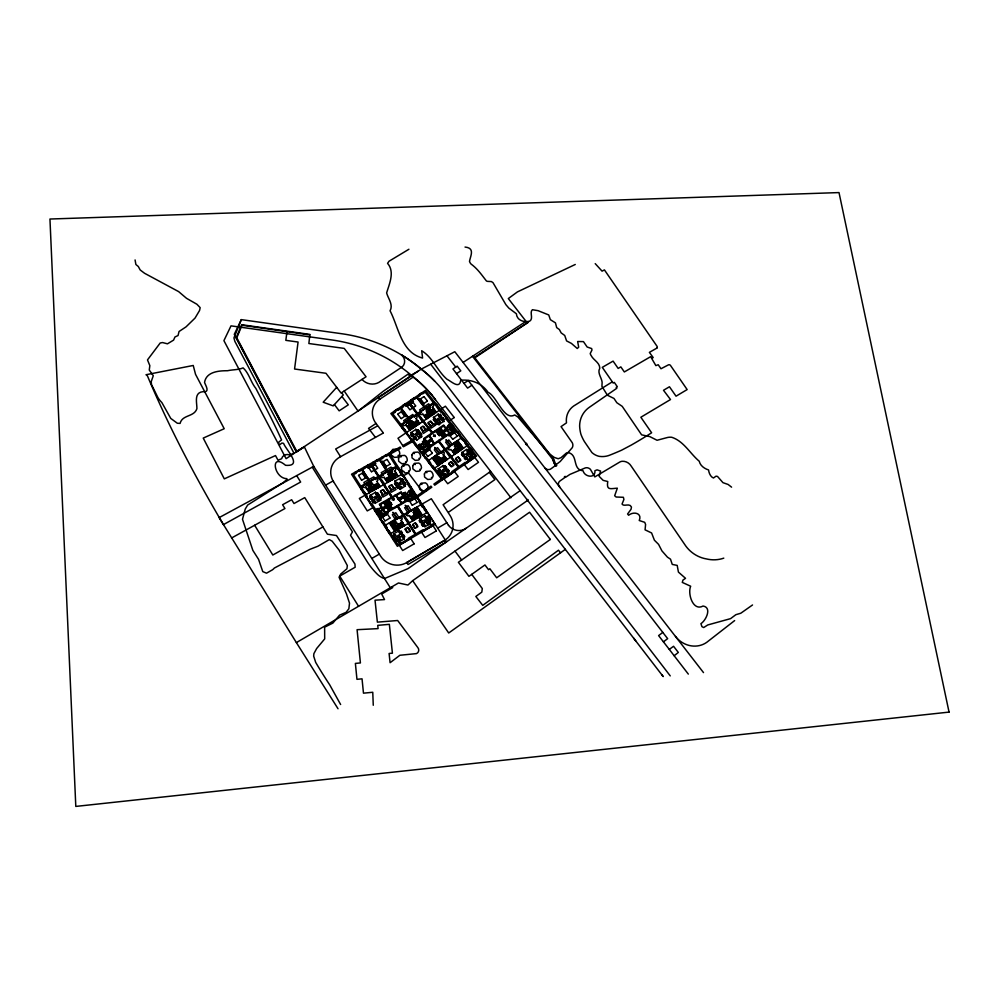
<?xml version="1.0" encoding="UTF-8"?>
<svg xmlns="http://www.w3.org/2000/svg" width="999" height="999" viewBox="0 0 999 999"><rect width="100%" height="100%" fill="white"/><g stroke="black" fill="none" stroke-linecap="round" stroke-linejoin="round"><path stroke-width="1.5" d="M411.388 493.593L411.426 492.519M411.8 493.681L411.838 492.482M412.05 493.693L412.088 492.507L411.064 492.432L411.014 493.631L412.112 493.693L412.15 492.507M429.32 407.068L430.394 408.029L429.495 406.918M413.111 516.67L411.988 517.32M367.732 485.452L366.983 484.328M454.632 450.237L453.596 450.949M401.498 523.414L400.399 524.038M395.791 526.161L396.103 522.639M371.553 487.075L371.878 483.603M309.827 334.902L241.983 325.249L236.788 337.799L296.703 451.211L304.358 446.89L296.503 451.96L236.214 337.812L241.633 324.712L309.877 334.415L308.866 343.519L344.23 348.401L366.059 376.773L341.071 393.032L325.961 373.276L294.568 369.018L298.077 342.033L285.826 340.347L286.988 331.643M433.816 410.864L432.355 409.827L433.141 411.326M391.521 470.479L392.27 471.653M430.969 412.162L428.683 413.673M413.748 423.776L411.476 425.299M432.28 409.94L432.642 410.764M407.629 423.301L406.843 422.24M392.694 475.811L390.247 477.197M373.926 486.426L371.428 487.824M421.216 447.852L420.267 447.177M426.461 415.097L425.549 415.659M434.727 381.156L434.041 380.457A129.708 122.178 12.4 0 0 428.171 374.862A129.833 122.303 12.4 0 0 421.266 369.106A150.824 142.382 10.2 0 0 383.903 345.766A150.599 142.183 10.2 0 0 341.708 333.728L241.308 319.63L233.941 337.887L234.84 341.321L293.931 453.121L289.673 455.057A5.694 5.345 6.6 0 0 281.656 458.716L278.034 460.239L275.499 455.569L224.3 478.871L203.234 438.086L224.213 428.721L195.542 374.338L193.232 365.472L146.041 374.725L147.44 375.899C169.006 427.285 195.13 476.66 223.426 524.625L300.649 482.03L296.678 475.624M416.758 421.603L415.884 422.227M443.868 476.211L444.93 473.801M439.048 424.625L440.097 422.265M425.212 415.097L426.061 414.535M415.472 421.678L416.745 421.366M378.034 512.025L378.484 511.076L379.632 511.588L379.183 512.549L378.034 512.025L379.208 512.487M241.308 319.63L234.278 334.353L296.503 451.96M403.034 496.803L403.284 497.539L400.025 499.4L399.725 498.638M387.849 478.434L386.85 478.996M453.309 450.399L454.158 449.812M442.682 457.717L443.956 457.405M448.801 463.861L449.637 464.935M423.838 448.626L423.676 447.602M377.222 484.44L376.261 485.002M433.116 423.963L432.255 422.939M421.753 446.428L420.891 445.392M424.388 427.41L423.526 426.386M398.813 541.733L400.149 539.348M407.929 498.676L409.24 496.328M399.962 489.06L401.273 486.725M375.899 484.403L377.222 484.19M460.676 459.79L459.827 458.766M456.918 460.764L457.754 461.85M448.676 426.898L449.513 427.972M421.903 429.97L422.739 431.031M400.124 523.439L401.461 523.214M381.893 513.186L381.818 512.125M452.547 462.912L451.773 461.838M453.821 464.56L453.047 463.486M450.074 465.509L450.911 466.583M420.641 428.334L421.478 429.408M428.121 423.251L428.958 424.325M425.649 429.046L424.787 428.009M429.383 424.875L430.219 425.949M412.724 525.037L413.474 526.211M410.227 530.506L409.453 529.395M416.67 524.325L415.909 523.214M405.119 529.445L405.869 530.606M394.006 487.899L393.244 486.8M380.007 510.739L379.195 509.64M385.564 492.707L384.752 491.62M555.519 465.459L556.755 465.596A17.295 15.972 33.6 0 1 556.081 464.622A14.81 13.699 33.6 0 1 554.033 459.552L474.812 357.804L528.434 322.128L474.45 357.342L473.314 355.856L472.539 356.368L553.134 459.902A15.684 14.498 33.6 0 0 555.519 465.459L551.136 468.706A4.545 4.221 32.6 0 1 545.129 468.281M421.029 428.159L421.778 429.108M429.77 424.7L430.519 425.661M459.34 458.216L458.504 457.142M455.644 459.128L456.481 460.202M431.83 422.377L431.044 421.291M417.782 526.136L416.995 525.012M413.861 526.823L414.61 527.996M409.415 492.357L410.152 493.518M336.7 387.325L323.177 402.21L333.191 405.881L343.294 394.955L341.571 392.707M390.06 488.598L390.796 489.747M381.606 493.406L382.355 494.567M448.738 472.827L443.256 476.298L444.018 476.785L444.667 476.024M432.367 409.877L433.341 410.177L432.917 410.926M431.506 422.502L430.731 421.578M432.767 424.125L431.955 423.226M389.348 486.675L390.01 487.712M406.256 531.231L407.005 532.405M409.016 528.796L408.316 527.609M384.365 491.021L383.728 489.835M388.936 486.838L389.672 487.987M392.807 486.213L392.157 485.027M380.482 491.645L381.218 492.794M424.825 526.635L430.444 524.075L430.444 523.076L429.57 523.214L429.732 524.138M408.916 249.25L388.998 261.251L387.575 263.361C394.967 271.865 389.348 283.791 386.625 292.919C388.099 298.514 393.481 304.595 390.072 310.801C398.663 327.285 401.211 352.51 422.577 358.067L421.703 350.736C432.979 357.679 437.262 370.904 447.015 379.258C451.273 381.268 459.478 389.573 460.701 380.419L461.426 380.219C471.765 379.333 482.042 383.454 488.086 392.357C496.553 395.691 503.946 421.241 514.697 414.96L517.981 417.095L549.288 453.833L554.333 457.455L558.216 458.741L561.038 457.679L566.346 453.071A6.481 5.982 33.7 0 1 568.518 452.672C578.483 455.169 571.977 469.58 583.104 470.791C584.415 477.047 595.804 478.858 594.917 470.729L597.102 469.855L600.611 471.053L599.088 476.286L603.146 480.357L607.754 481.518C606.293 490.646 610.439 488.611 617.345 488.174L614.672 495.729L616.108 497.015L623.376 497.29L623.9 499.463L622.052 504.033C623.688 507.155 629.532 502.622 631.455 507.03L631.043 509.278L627.584 513.986L628.621 515.234C633.578 511.163 642.457 513.036 639.235 520.516L644.717 522.327L645.591 524.487L645.067 529.832L651.598 532.966L654.407 540.209L658.566 544.368L661.912 550.861L667.457 557.167L670.504 559.178L672.252 564.41L677.197 565.409L678.433 572.102L685.526 578.321L682.966 580.057L682.292 582.405L690.671 586.238C687.424 593.656 692.956 611.575 703.046 606.031C712.25 607.392 705.968 620.541 700.923 623.651L701.935 626.648L703.671 627.559L707.729 624.962L730.569 618.643L735.838 614.697L740.783 613.236L752.534 604.969M399.575 488.586L400.387 489.51L399.138 487.762M527.697 500.349L412.662 580.669L407.954 585.027L398.476 582.979L296.378 642.594L219.156 517.607L313.748 466.371L390.272 587.712M421.079 436.113C421.266 438.299 423.039 435.639 420.579 435.352M443.881 421.328L438.436 424.612L439.647 424.538M456.031 458.953L456.768 459.915M458.991 458.379L458.204 457.442M450.462 465.322L451.211 466.296M421.366 446.615L420.579 445.679M449.063 426.723L449.8 427.684M414.273 526.673L414.947 527.709M409.815 530.681L409.115 529.67M417.407 526.286L416.658 525.287M405.532 529.283L406.206 530.332M425.262 429.233L424.488 428.296M380.894 491.483L381.556 492.532M382.03 493.256L382.692 494.293M392.47 486.313L391.77 485.302M385.152 492.882L384.503 491.858M688.323 674.1L674.175 655.756L678.321 652.447L673.551 646.278L669.293 649.4L658.603 635.589L662.812 632.429L667.657 638.661L663.411 641.833M734.652 620.579L706.755 642.32A23.764 21.916 50.9 0 1 675.486 636.463L454.807 351.723L421.266 369.106L286.114 458.666L223.913 340.647L231.006 325.861L331.743 339.935A150.924 142.645 8.9 0 1 374.076 351.985A151.324 143.032 8.9 0 1 411.538 375.387A131.93 124.475 11 0 1 424.325 386.775A132.542 125.075 10.9 0 1 435.477 399.612M556.081 464.622L560.189 461.513L572.252 447.689A5.882 5.42 32.8 0 0 572.277 442.744L561.038 426.61L566.495 422.852A20.455 18.731 32.9 0 1 575.511 404.87L612.312 381.818L613.186 383.079L614.323 382.405L617.32 386.738L616.183 387.4L616.783 388.286L589.81 406.98A26.761 24.451 34.3 0 0 579.632 425.911A39.198 35.752 34.9 0 0 579.919 429.295A39.773 36.264 35 0 0 580.906 434.215A42.907 39.086 34.9 0 0 584.353 441.496L591.87 452.497A14.635 13.412 34.8 0 0 594.942 454.72A14.81 13.574 34.8 0 0 599.45 456.393L601.723 456.568A21.254 19.468 34.4 0 0 609.59 455.219A383.554 331.955 18.8 0 0 621.54 450.224L631.318 445.054A542.582 457.879 14.1 0 0 651.623 432.779L640.859 417.245L670.504 399.538L663.511 390.284L669.455 386.763L676.036 396.191L687.15 389.573L670.529 365.497A1.623 1.461 34.7 0 0 668.331 364.922L660.988 368.743L658.204 364.735L655.868 365.622L650.649 356.668L624.338 371.953L620.829 366.883L618.169 368.431L613.099 361.114L602.297 367.345L612.312 381.818M449.188 463.673L449.937 464.647M452.122 463.136L451.448 462.125M457.305 460.589L458.054 461.55M453.396 464.772L452.722 463.761M460.227 460.039L459.515 459.053M406.68 531.068L407.342 532.117M409.94 426.985L408.653 425.811L409.253 427.447M428.509 423.077L429.258 424.026M423.963 427.622L423.226 426.673M422.302 429.782L423.039 430.744M409.827 492.207L410.489 493.244M393.556 488.099L392.944 487.05M565.409 549.3L448.713 632.991L412.662 580.669M448.751 512.075L494.905 479.595L489.273 472.365L443.718 504.295M398.489 541.196C398.089 543.518 400.799 540.946 397.977 540.422M467.182 451.148L468.806 450.025L472.165 454.333L470.541 455.457L467.182 451.148L468.856 449.612L472.589 454.408L470.604 455.419M466.121 456.68L464.485 457.817L465.609 459.253L467.245 458.129L466.121 456.68L464.06 457.742L465.559 459.665L467.182 458.166M467.507 459.79L472.802 456.83L471.391 455.244M416.77 495.979L430.956 486.126L431.805 487.225L417.52 497.152M441.333 478.921L433.891 484.09L434.74 485.189L476.61 456.093L425.462 390.409L390.846 413.536L442.182 480.019M445.292 477.035L452.485 472.04M465.634 462.912L472.739 457.967M445.417 477.21L452.609 472.215M465.759 463.074L472.877 458.141M520.217 490.634L408.017 568.618L384.565 578.533M449.075 446.915L455.532 442.457L459.415 447.44M461.9 452.584L466.72 449.25L467.657 450.449M443.394 467.245L445.042 466.096L446.166 467.557L444.518 468.693L443.394 467.245L445.104 465.696L446.59 467.619L444.58 468.643M463.499 453.321L461.875 454.458L462.999 455.894L464.622 454.77L463.499 453.321L461.438 454.383L462.937 456.306L464.56 454.807M440.047 469.93L438.386 471.066L441.758 475.437L443.406 474.288L440.047 469.93L437.962 470.991L441.708 475.849L443.344 474.325M447.14 472.077L448.788 470.941L447.664 469.493L446.016 470.629L447.14 472.077L449.213 471.016L447.714 469.08L446.078 470.579M443.269 454.882L443.306 454.72A2.385 2.235 23 0 0 443.743 451.585L441.77 452.947M434.615 461.113L436.088 460.102M458.529 444.655L459.977 443.656M435.739 462.562L437.2 461.55M459.652 446.091L461.101 445.092M439.048 460.814L440.634 459.727M456.793 448.588L458.366 447.515M431.63 466.496L432.804 465.684L442.445 478.159L444.855 476.473L445.754 477.647L452.947 472.652L452.048 471.491L465.197 462.35L466.096 463.511L473.214 458.566L472.315 457.417L474.687 455.769L471.353 451.486L472.515 450.686L470.279 447.814L469.118 448.613L465.01 443.331L466.158 442.532L463.923 439.66L462.774 440.459L458.666 435.189L459.827 434.39L457.592 431.531L456.443 432.317L452.447 427.197L453.608 426.411L451.373 423.551L450.224 424.338L446.041 418.968M438.936 461.363L440.871 460.027M457.03 448.901L458.953 447.577M445.367 457.217L438.636 461.85L434.428 456.481M452.872 452.048L459.515 447.465L455.369 442.033L448.738 446.815M436.863 464.023L438.324 463.012M460.764 447.54L462.225 446.541M439.323 462.824L438.786 463.186L445.579 458.354L446.703 459.802M443.781 459.84L445.129 458.916M454.595 452.372L455.931 451.461L456.868 452.659M458.753 449.513L457.542 450.349L458.479 451.548M460.289 448.364L460.739 447.902L453.921 452.597L455.044 454.046M438.623 464.335L439.31 463.861M439.71 463.598L440.384 463.124M460.277 449.4L460.951 448.938M461.338 448.663L462.013 448.201M437.999 465.497L439.473 464.485L433.828 457.18L432.355 458.191M463.361 447.989L461.9 449.001L456.281 441.758L457.729 440.759M438.249 468.943L443.131 465.571M472.015 455.931L471.853 456.793M425.187 458.154L426.361 457.342L430.557 462.774L429.383 463.586M427.922 456.306L432.317 453.296M452.859 439.21L457.192 436.238M441.221 451.823L434.528 456.418M434.59 456.693L441.371 452.023M455.556 442.282L448.676 446.728M438.648 461.75L434.765 456.718L436.513 455.581L437.824 457.28M455.569 442.495L453.871 443.656L455.169 445.342M433.691 457.954L434.378 457.492M434.765 457.217L435.452 456.755M455.357 443.069L456.031 442.607M456.418 442.345L457.092 441.883M449.438 447.515L447.652 448.901A2.385 2.235 23.6 0 0 450.949 449.463L454.62 454.345M435.439 457.792L434.902 458.166L438.474 462.787L445.342 458.042L444.93 457.517M456.406 443.381L456.943 443.007L460.502 447.589L453.683 452.297L453.271 451.76M433.491 459.665L434.965 458.653M457.405 443.219L458.866 442.22M436.113 458.454L438.798 456.605L441.333 459.902M456.868 444.18L454.208 446.004L456.755 449.275M436.575 458.329L438.524 456.993M454.67 445.879L456.593 444.555M433.329 436.376L435.264 435.04M420.854 452.535L454.408 429.732M422.552 452.422L454.87 430.319M424.775 451.273L426.248 450.274M426.735 449.937L428.196 448.926M449.712 434.215L451.161 433.229M451.648 432.892L453.096 431.905M425.399 451.598L426.373 450.924M427.347 450.249L428.334 449.587M450.324 434.54L451.298 433.878M452.26 433.216L453.221 432.555M426.873 451.311L427.597 450.811M428.821 449.975L429.433 449.562L428.509 448.351M450.574 435.089L449.975 435.502L449.051 434.315M451.785 434.265L452.51 433.766M425.949 452.31L426.935 451.648M427.909 450.974L428.896 450.312M450.886 435.252L451.848 434.59M452.822 433.928L453.783 433.266M422.952 455.257L424.125 454.445L422.028 451.735M435.776 448.863L434.328 449.85L437.687 454.183M436.088 448.651L437.537 447.652L440.884 451.985M447.053 441.133L445.604 442.12L448.951 446.441M447.352 440.934L448.788 439.947L452.135 444.255M375.199 503.171L381.094 499.887L380.219 499.612L379.732 500.586M418.456 445.616L419.118 445.167M418.544 445.741L419.243 445.267M449.775 425.062L448.988 425.274L449.925 425.324M418.868 446.029L419.018 445.092L418.406 445.504L419.355 445.517M426.386 442.082L431.63 438.511M438.074 434.128L442.819 430.881M445.816 429.021L438.286 434.165L439.31 435.477L446.853 430.357M426.86 442.682L432.092 439.11L429.408 435.626M443.431 431.668L446.328 429.682M428.284 442.295L431.019 440.434M428.296 442.569L431.293 440.522M431.805 440.559L428.246 442.994L430.357 445.641L434.74 443.094M444.031 432.43L439.273 435.676L435.264 430.731M432.617 440.684L431.843 439.36M425.786 446.253L427.435 445.129L424.088 440.796L422.44 441.92L425.786 446.253L427.872 445.204L424.15 440.397L422.502 441.883M434.765 456.718L441.308 452.26M441.171 419.168L442.807 418.057L443.918 419.493L442.282 420.591M411.276 440.084L412.45 439.285L416.533 444.63L415.359 445.429M438.598 422.739L436.963 423.851L433.628 419.555L435.264 418.456M446.041 418.968L447.19 418.181L441.733 411.176L440.584 411.963L437.475 407.967L438.636 407.192L436.413 404.345L435.264 405.119L425.199 392.207L422.714 393.868L421.828 392.732L418.931 394.667L419.805 395.804L414.585 399.288L413.711 398.151L410.789 400.099L411.675 401.248L406.431 404.745L405.544 403.608L402.622 405.557L403.496 406.705L398.239 410.214L397.352 409.078L394.405 411.039L395.292 412.187L392.782 413.873L402.872 426.935L401.698 427.734M424.163 439.198L444.105 425.624M411.039 432.667L415.946 429.358M433.491 417.47L438.324 414.198M438.586 415.834L440.209 414.735L441.321 416.158L439.697 417.27M415.234 436.775L413.586 437.899L414.697 439.335L416.358 438.211L415.234 436.775L413.149 437.824L414.635 439.747L416.296 438.261M419.717 435.576L421.366 434.453L418.032 430.132L416.383 431.256L419.717 435.576L421.79 434.528L418.082 429.732L416.446 431.218M401.336 418.618L406.143 415.197M409.153 419.081L404.745 422.053L403.646 420.629L408.054 417.657L409.153 419.081L400.961 408.404M409.465 418.856L413.861 415.896L412.762 414.485L408.366 417.445L409.465 418.856L401.273 408.191M404.52 422.677L402.56 424.513A2.385 2.223 18.8 0 0 405.881 425.087L405.981 425.012M405.944 425.174L408.566 427.909M416.546 415.596A2.373 2.21 19.6 0 1 416.096 418.706L416.171 418.806M420.991 411.625L421.528 412.25L419.555 413.574A2.373 2.198 20.2 0 0 422.852 414.148L424.812 416.571L431.306 412.187M408.653 425.849L408.678 426.81L409.59 426.66M411.813 424.725L413.411 423.651M428.696 413.336L430.282 412.275M403.921 430.606L405.094 429.82M407.23 420.429L411.401 425.736L417.944 421.203M411.401 425.736L418.131 421.203M424.762 416.733L431.431 412.225L427.31 406.855M408.566 428.121L410.826 426.536M432.442 412L434.665 410.439M416.87 423.926L417.969 423.176M426.785 417.232L427.872 416.496M411.376 428.196L412.063 427.734M412.462 427.472L413.136 427.01M423.039 420.379L423.988 420.704M432.18 414.148L432.854 413.698M433.241 413.436L433.916 412.974M417.52 424.762L418.618 424.013M427.435 418.069L428.521 417.332M397.814 414.086L401.373 411.7M402.709 410.789L401.86 411.363L401.211 410.527L402.073 409.952L406.88 416.146L406.019 416.72L405.382 415.896M402.809 410.914L401.586 411.725L402.048 412.325M410.052 409.715L412.5 408.079L408.703 403.209L405.294 405.507L405.944 406.331L406.793 405.756M423.139 405.232L423.988 404.657L423.339 403.821L422.49 404.395M423.988 406.943L419.617 409.877L420.716 411.288M424.3 406.73L428.658 403.796L429.757 405.207M413.998 415.996L407.38 420.629M420.754 411.451L421.428 412.312M406.168 425.012L408.741 428.346L411.026 426.798L406.618 421.103L404.62 422.977M420.741 411.638L427.497 407.093M427.997 406.393L430.944 405.419L430.532 404.695M407.592 420.704L409.315 419.543L410.614 421.216M427.51 407.305L425.811 408.454L427.097 410.114M406.493 421.878L407.167 421.416M407.567 421.153L408.254 420.691M427.297 407.879L427.972 407.417M428.359 407.155L429.046 406.705M407.018 421.828L406.468 423.276L408.129 423.264M428.833 407.155L430.457 407.117L429.932 408.579M406.668 422.277L407.555 423.414M416.546 415.596L414.498 416.858M408.229 421.715L407.692 422.077L411.226 426.66L418.119 422.015L417.719 421.491M428.346 408.179L428.883 407.817L432.417 412.362L425.574 416.983L425.174 416.458M408.891 422.377L411.588 420.567L414.098 423.801M428.808 408.978L426.136 410.764L428.646 413.986M415.609 406.006L413.174 407.642L409.403 402.772L412.799 400.487L413.449 401.323L412.599 401.885L411.95 401.061M406.943 404.757L408.404 403.783M410.065 402.684L411.526 401.698M407.555 405.07L408.529 404.42M410.689 402.997L411.663 402.347M407.192 406.031L407.53 405.269M412.15 402.734L412.749 402.322L411.838 401.136M408.116 405.781L409.091 405.132M411.238 403.708L412.212 403.059M418.344 399.063L419.193 398.489L419.842 399.325L418.993 399.887M420.329 399.001L423.838 396.653M419.081 400.012L420.292 399.2L420.392 400.037M422.402 404.283L423.613 403.459L423.151 402.872M423.826 403.496L427.335 401.148M413.099 374.538L378.421 397.465L379.782 399.225A18.556 17.283 17.4 0 0 376.011 423.439L368.556 428.409L375.449 437.375M394.742 411.476L397.689 409.503M402.947 405.994L405.881 404.033M411.126 400.537L414.036 398.576M419.255 395.092L422.165 393.156M394.867 411.638L397.814 409.677M403.072 406.156L406.006 404.195M411.251 400.699L414.173 398.751M419.38 395.267L422.29 393.319M379.782 399.225L413.186 377.073M662.812 632.429L471.903 385.264L467.594 388.112L452.934 368.956L457.18 366.158L460.789 370.829L456.518 373.651M463.099 362.425L526.036 321.353L508.316 298.564L517.432 291.895L575.262 264.473M463.923 383.341L468.256 380.507L471.903 385.264M392.495 471.553L391.596 470.404M413.136 524.887L413.811 525.936M408.603 528.946L407.929 527.897M416.183 524.55L415.559 523.488M379.52 510.964L378.896 509.902M383.953 491.171L383.329 490.109M390.472 488.449L391.133 489.485M437.649 528.134L446.828 522.764M651.823 358.366L653.184 357.567L649.387 352.36L656.78 348.164M393.556 540.459L394.842 539.71L397.827 544.405L400.474 542.869L401.273 544.13M430.194 519.33L431.456 518.606M423.701 523.339L421.915 524.375L422.927 525.949L424.712 524.912M428.359 522.427L430.144 521.391L427.122 516.708L425.349 517.732M371.865 558.429L379.333 554.083M433.104 523.876L430.507 525.387L431.306 526.635M400.861 543.481L408.716 538.898M423.101 530.519L430.894 525.986M400.974 543.656L408.841 539.085M423.226 530.706L431.006 526.161M407.754 512.837L414.81 508.741L418.281 514.16L411.101 518.406L409.428 515.596A2.435 2.31 20.9 0 1 406.094 514.76L408.254 513.523L407.455 512.524M417.395 516.183L416.071 516.945L416.908 518.256L418.231 517.482M414.335 518.306L413.149 518.993L413.736 519.905M407.817 522.789L407.742 523.738M394.555 531.068L396.153 530.132L391.108 522.215L389.51 523.139M400.087 527.984L398.751 528.758L397.914 527.447L399.25 526.673M401.86 526.96L403.334 526.111M413.686 520.117L415.134 519.268L414.298 517.969L412.849 518.806M422.265 515.034L420.691 515.946L415.646 508.091L417.22 507.167M419.805 518.806L425.075 515.759M421.366 519.692L419.58 520.729L420.579 522.29L422.365 521.253M391.546 537.3L392.832 536.55L389.135 530.756L387.849 531.493M428.184 516.208L429.445 515.484M401.586 536.176L403.384 535.127L404.383 536.7L402.585 537.749L401.586 536.176L403.484 534.715L404.82 536.813L402.659 537.712M398.551 539.722L396.74 540.771L393.731 536.038L395.542 534.989L398.551 539.722L396.64 541.196L393.294 535.926L395.467 535.027M399.6 518.356L399.188 517.232L399.775 518.406M408.179 513.411L407.317 512.549M399.662 518.469L401.823 517.22A2.435 2.323 19.9 0 1 401.061 520.417L401.011 520.566M392.694 522.964L392.108 523.301L395.304 528.321L402.822 523.976L402.447 523.401M415.609 509.765L416.196 509.428L419.393 514.398L411.938 518.706L411.576 518.131M390.522 524.737L392.132 523.813M416.658 509.665L418.244 508.753M393.319 523.701L396.253 522.002L398.526 525.574M416.009 510.614L413.099 512.287L415.384 515.846M385.851 528.346L387.137 527.597L383.454 521.815L382.167 522.552M393.818 523.601L395.929 522.377M413.586 512.187L415.696 510.976M423.751 506.63L422.49 507.355L418.743 501.523L420.005 500.799M409.528 515.534L412.687 520.879M391.521 526.311L393.131 525.387M417.657 511.238L419.243 510.314M392.532 527.884L394.13 526.96M418.668 512.799L420.254 511.875M396.091 526.348L397.827 525.349M415.484 515.147L417.207 514.148M395.916 526.898L398.039 525.674M415.696 515.472L417.794 514.26M424.488 510.477L425.761 509.752M402.922 523.126L395.579 527.372L391.77 521.503M393.531 529.47L395.142 528.533M419.667 514.36L421.253 513.449M401.024 525.649L402.497 524.8M419.093 515.172L419.605 514.735L412.15 519.043L413.149 520.604M395.317 529.932L396.054 529.495M396.491 529.245L397.227 528.821M418.981 516.246L419.717 515.809M420.142 515.571L420.879 515.147M393.806 533.841L399.15 530.756M399.25 532.492L401.049 531.456L402.048 533.029L400.249 534.065L399.25 532.492L401.148 531.031L402.485 533.129L400.312 534.028M394.243 513.648L395.829 512.737L398.826 517.432M406.218 506.768L404.645 507.679L407.642 512.362M391.87 521.653L399.213 517.27M407.342 512.587L414.71 508.354M391.933 521.765L399.35 517.494M407.492 512.812L414.847 508.566M414.835 508.791L412.987 509.852L414.16 511.688M390.896 523.001L391.645 522.577M392.07 522.327L392.819 521.89M414.573 509.365L415.309 508.941M415.734 508.703L416.471 508.279M383.391 509.253L391.883 504.545L388.798 499.737M399.812 499.8L403.683 497.589L405.557 500.524L401.186 503.409M376.586 513.786L377.872 513.049L381.456 518.668L380.169 519.405M399.65 500.424L398.589 499.363M400.374 501.735L398.776 499.25M400.774 501.498L399.687 498.863M416.133 494.792L414.872 495.516L416.745 498.426L418.007 497.689M379.645 515.821L414.935 495.604M380.057 516.471L415.347 496.253M382.405 515.472L384.016 514.56M384.553 514.248L386.151 513.336M409.652 499.875L411.238 498.976M411.763 498.663L413.349 497.764M383.017 515.846L384.078 515.234M385.152 514.622L386.213 514.01M410.252 500.249L411.301 499.637M412.362 499.038L413.411 498.439M387.237 513.598L388.161 513.074L387.587 512.15M409.403 500.899L408.479 501.436L407.904 500.524M383.204 516.446L382.542 516.82L381.705 515.521L382.155 516.508L381.218 517.045L380.644 516.133M384.54 515.671L385.352 515.222M386.688 514.46L387.35 514.073M409.79 501.211L410.452 500.836M411.763 500.087L412.562 499.625M413.873 498.876L414.535 498.501L413.711 497.202M383.516 516.633L384.578 516.021M385.651 515.409L386.713 514.797M410.751 501.023L411.8 500.424M412.862 499.812L413.911 499.213M393.918 513.836L392.332 514.747L395.329 519.455M406.556 506.58L408.129 505.681L411.126 510.364M385.114 520.879L389.922 518.119M412.362 505.244L417.107 502.509M399.263 517.732L392.12 521.815L394.018 520.779L395.192 522.614M405.244 486.051L400.661 489.011M372.852 507.742L367.27 510.914L359.353 498.451L364.935 495.292M379.72 504.92L401.523 492.482M411.238 487.175L409.977 487.887L407.417 483.903L408.678 483.191M392.157 499.95L394.28 498.738M374.6 510.651L375.886 509.915L372.14 504.033L370.854 504.757M376.648 509.577L377.31 509.19L377.073 510.152L377.41 509.278M410.502 490.222L410.002 490.971L410.851 490.834L409.89 490.721M376.773 509.827L377.522 509.39M410.002 490.971L410.689 490.434M376.948 510.039L377.622 509.652M410.139 491.071L410.801 490.684M385.589 505.844L390.796 502.859M397.827 498.838L403.521 495.591M382.467 507.792L390.746 503.059L391.658 504.495M403.933 496.241L398.239 499.488L395.841 495.729M382.929 508.516L386.126 506.693M399.987 499.338L403.246 497.477M400.374 480.019L402.147 479.008L403.146 480.556L401.373 481.568M402.697 483.628L404.47 482.617L405.469 484.165L403.683 485.177M378.808 498.988L380.607 497.964L377.622 493.294L375.824 494.318M375.1 501.448L373.301 502.485L372.302 500.911L374.101 499.887L375.1 501.448L373.189 502.897L371.865 500.811L374.038 499.925M363.174 492.694L364.46 491.97L367.245 496.353L365.959 497.077M369.38 489.073L368.219 488.349L369.705 489.423M394.817 474.7C396.728 473.201 392.42 473.239 395.005 475.124M401.036 471.303L399.762 472.015L402.535 476.311L403.796 475.599M378.683 484.115L371.328 488.274L367.807 482.742L374.987 478.284M385.864 480.057L393.169 475.924L389.498 470.104M370.579 489.023L368.181 490.372L370.654 489.035M394.218 475.661L396.578 474.325L394.23 475.774M371.178 489.722L371.928 489.298M376.785 486.588L378.246 485.764L379.071 487.05L377.61 487.887M387.587 480.469L389.048 479.645L389.872 480.944L388.411 481.768M392.132 477.897L390.809 478.646L391.645 479.932L392.957 479.195M393.856 476.898L394.593 476.486M378.271 486.088L377.073 486.775L377.659 487.674L378.858 487M389.073 479.982L387.887 480.656L388.461 481.555L389.66 480.881M371.054 490.784L371.803 490.359M372.227 490.122L372.977 489.697M383.054 484.053L382.992 485.014M393.731 477.947L394.468 477.534M394.892 477.297L395.641 476.873M403.708 475.636L408.454 472.952L422.702 491.858M400.274 478.321L394.967 480.981M370.229 495.367L375.562 492.345M372.777 497.814L370.979 498.838L369.98 497.277L371.79 496.253L372.777 497.814L370.879 499.25L369.555 497.165L371.715 496.291M366.97 483.116L364.672 484.915M382.292 474.513L389.66 470.367M367.944 482.817L375.037 478.746M382.542 474.525L389.622 470.541M390.634 469.93L392.869 468.681M364.41 485.077L366.858 483.329L370.467 488.998M393.032 468.943L395.492 467.707A2.41 2.273 18.2 0 1 394.73 470.829L396.84 474.625L394.38 476.011L390.447 469.892M366.695 483.928L367.432 483.516M367.869 483.266L368.606 482.854M389.373 471.153L390.109 470.729M390.534 470.492L391.271 470.079M367.232 483.928L366.533 485.364L368.231 485.477M382.867 475.174L380.881 476.411A2.41 2.285 17.1 0 0 384.19 477.247L386.276 480.594M391.009 470.529L392.682 470.616L392.008 472.065M366.833 484.353L367.62 485.589M390.422 471.54L390.996 471.216L394.155 476.136L386.7 480.357L386.338 479.782M369.106 484.627L372.04 482.979L374.275 486.488M390.809 472.39L387.899 474.026L390.134 477.522M369.593 484.54L371.715 483.341M388.386 473.938L390.484 472.752M361.188 489.572L362.475 488.848L353.471 474.7L356.218 473.164L355.432 471.928M399.051 468.219L397.789 468.931L388.786 454.932L386.089 456.443L385.302 455.219M365.796 487.275L368.206 490.272M369.031 479.545L373.826 476.848L375.449 479.483L377.61 478.259A2.423 2.285 16.2 0 1 376.823 481.406L376.71 481.468M371.853 487.262L373.589 486.276M390.259 476.86L391.983 475.886M372.39 465.859L373.052 465.497M374.388 464.747L375.05 464.373L374.225 463.086M373.364 465.684L374.413 465.084M364.323 474.875L364.41 475.874M377.597 468.356L374.95 469.855L371.566 464.572L367.132 467.07L367.707 467.969L368.643 467.457M366.983 477.06L365.646 477.809L365.234 477.172M384.652 467.132L385.976 466.396L385.564 465.759M361.725 480.194L365.597 478.022M367.07 477.197L366.133 477.722L366.708 478.621L367.644 478.096M384.727 467.27L385.651 466.745L386.238 467.644L385.314 468.169M386.188 466.446L390.01 464.298M368.693 479.732L363.886 482.442L364.86 483.978M386.014 469.98L381.243 472.664L382.917 475.262M386.351 469.792L391.108 467.12L392.083 468.643M322.914 526.923L272.814 555.019L254.645 525.262M355.731 472.39L358.941 470.591M364.672 467.382L367.857 465.596M373.564 462.412L376.748 460.626M382.43 457.455L385.602 455.681M355.844 472.564L359.053 470.779M364.785 467.569L367.982 465.784M373.688 462.587L376.86 460.814M382.542 457.629L385.714 455.856M368.893 466.433L370.492 465.546M372.265 464.535L373.863 463.648M369.493 466.808L370.554 466.208M372.864 464.91L373.926 464.31M372.764 465.309L372.889 465.234A4.196 3.959 15.7 0 0 374.038 464.498M369.018 467.769L369.692 467.395M371.678 466.283L370.766 466.271M369.992 467.582L371.054 466.983M363.361 471.391L362.425 471.903L362.999 472.814M381.031 461.488L381.955 460.976L382.53 461.863M358.604 475.287L363.936 472.29M381.68 462.512L386.888 459.428M371.578 471.765L374.225 470.267L370.854 464.997L378.209 476.635M325.599 485.139L333.079 480.956L380.582 556.068A19.043 18.294 20.2 0 0 406.793 562.549L408.029 564.497L445.716 542.345L444.468 540.409A18.856 17.982 24.8 0 0 450.112 515.571L443.069 504.67M402.697 445.604L411.725 440.571M412.562 441.658L403.434 446.753L397.977 438.286L439.897 409.952L433.991 402.372L400.437 424.937L411.888 439.672M382.717 433.366L339.772 457.13A18.919 17.87 13.2 0 0 333.479 481.63M377.16 426.136L335.664 448.988L340.572 456.705M231.568 537.986L284.94 508.541L282.592 504.732L291.658 499.737L294.006 503.533L304.745 497.614L327.41 534.19L336.463 535.526L354.957 564.085L355.144 567.232L339.71 576.111L358.541 606.256M384.066 577.734L383.117 578.134A19.106 18.432 19.6 0 1 377.597 574.462A68.644 65.559 23.7 0 1 374.213 570.966A68.456 65.372 23.7 0 1 367.894 562.849L350.512 535.239L352.435 531.868L312.275 467.17M368.544 488.161L368.956 489.847M450.911 430.519L450.062 430.045M469.605 456.668L472.327 456.443M424.762 446.765L427.51 446.541M418.756 436.763L421.503 436.551M412.662 516.196L411.838 517.22M411.463 496.241L410.539 495.804M390.634 472.702L392.669 475.574M427.672 442.182L428.346 442.632L431.343 440.584L430.731 440.035M387.437 477.884L386.613 478.883M451.348 426.848L450.287 426.848L450.349 428.009L451.423 427.997L451.286 426.848M450.986 426.91L450.711 427.947M427.285 523.588L430.094 523.563M377.709 500.149L380.532 500.137M408.803 425.799L409.515 426.361M409.103 494.755L410.502 495.304M368.656 488.136L369.33 488.761M454.87 446.116L458.291 447.177M426.785 410.876L430.219 411.95M420.079 447.502L421.253 447.927M388.549 474.188L391.945 475.549M413.761 512.462L417.17 513.811M442.919 458.254L444.006 457.505M379.42 511.888L378.246 511.725L379.308 512.275M465.034 247.053C475.149 248.077 470.541 255.557 469.505 261.363A7.63 6.806 21.8 0 0 471.004 263.998C477.709 268.893 481.73 275 486.426 280.969A3.571 3.197 22.7 0 0 488.461 281.406L491.396 281.568L493.007 282.667L505.881 304.658L508.878 308.142L516.383 313.773C516.845 320.279 523.813 322.665 529.67 321.191C533.841 318.531 529.208 312.387 532.392 309.715L538.036 310.664L548.738 314.947L550.349 319.668L555.444 322.852L556.693 327.61L559.365 329.533L561.163 332.892L564.722 335.464L566.583 340.909L571.416 343.406L577.26 348.501L578.683 347.19L577.647 341.508L583.453 341.621L587.162 347.015L591.695 348.576L591.97 350.062L590.234 353.509A6.031 5.432 30.7 0 0 591.133 355.544C593.418 360.214 599.825 362.512 599.775 368.294C597.065 372.639 601.598 377.722 602.122 382.155L601.935 386.388L607.392 395.217L613.985 398.451L616.845 402.734L622.215 406.343L641.62 434.84L649.912 436.65L657.055 440.272L667.469 437.5A13.524 12.263 38.7 0 1 671.778 437.287C683.816 441.221 690.022 453.496 699.25 461.251C700.162 465.671 704.532 468.706 708.578 469.955C708.878 472.989 710.576 476.91 713.461 477.997L716.033 476.173L717.519 476.448L722.964 482.667L728.109 484.465L731.58 487.162M421.153 437.025L416.795 440.122M423.314 447.452L423.301 446.053A1.723 1.611 20.8 0 0 422.028 443.931M381.468 511.938L381.606 510.501A1.761 1.673 17 0 0 380.507 508.229M394.555 474.513L394.817 473.414L395.741 474.712M427.609 414.685C427.734 412.649 425.549 412.587 428.309 414.21M455.719 449.962L455.02 448.376L456.406 449.475M595.217 263.636L602.072 271.154L604.42 269.892L657.017 346.266A1.573 1.411 33.4 0 1 656.78 348.164M414.423 423.576C414.46 421.603 412.412 421.528 415.134 423.101M441.658 459.652L440.959 458.054L442.357 459.165M468.444 450.274L471.803 454.582M433.554 434.752L435.04 436.663M560.202 487.687L558.891 486.001A4.246 3.946 34.7 0 1 560.027 480.931L564.897 477.51L564.385 476.873L565.147 476.348A11.963 11.076 34.7 0 0 565.796 477.147L569.967 474.388L585.039 468.019A4.845 4.483 35.6 0 1 589.173 468.394A4.908 4.545 35.6 0 1 590.384 469.33L594.817 476.898L619.492 462.212A7.08 6.494 37.4 0 1 620.566 461.675A7.542 6.931 37.4 0 1 622.127 461.288A9.178 8.417 37.5 0 1 631.206 466.121L684.527 544.18A30.232 27.535 44.7 0 0 706.318 558.903A32.692 29.745 44.7 0 0 723.788 558.141M455.756 367.095L449.612 359.228A153.621 136.676 27.2 0 1 446.99 355.781M435.989 404.632L438.199 407.48M441.308 411.476L446.765 418.481M450.949 423.851L453.171 426.71M457.155 431.83L459.39 434.69M463.499 439.96L465.734 442.832M469.842 448.114L472.077 450.986M441.133 411.588L446.59 418.593M450.774 423.963L452.997 426.823M456.993 431.943L459.215 434.802M461.463 437.849L467.432 445.492M469.667 448.226L471.915 451.098M433.541 402.672L439.448 410.252M454.358 430.681L455.007 431.518L454.158 432.092L453.509 431.256L454.32 432.53L453.434 432.592M474.7 457.442L478.496 462.312L468.131 469.53L464.335 464.66M454.533 432.567L457.23 436.026M439.847 414.985L440.959 416.408M442.445 418.306L443.556 419.73M438.136 413.961L439.061 415.147M440.547 417.058L441.658 418.481M443.131 420.379L444.068 421.566M436.438 412.287L432.467 407.18A2.373 2.198 20.9 0 0 432.904 404.096L430.457 405.232M424.051 396.69L427.372 400.949M436.213 412.437L435.102 411.014L425.811 417.282L426.923 418.718M434.49 410.414L432.367 407.242L434.877 410.701L432.617 412.225L428.221 406.581M457.554 440.534L463.511 448.201M450.237 433.504L443.643 425.025L423.701 438.598L430.294 447.127M443.494 426.036L449.625 433.916M432.792 412.575L433.903 413.998M460.202 448.264L461.351 449.687M448.926 434.39L449.575 435.227L448.726 435.814L448.076 434.977M449.95 435.701L452.647 439.173M432.08 413.049L433.229 414.46M456.73 444.842L458.416 447.003M428.971 409.415L430.919 411.925M421.091 399.75L421.828 400.686M422.565 401.635L423.301 402.585M428.658 409.627L430.332 411.775M461.713 452.347L462.649 453.546M464.148 455.469L465.272 456.905M466.77 458.828L467.694 460.027M421.678 400.974L422.227 401.685M458.753 449.263L459.877 450.711M420.367 400.237L421.103 401.173M421.84 402.122L422.577 403.072M462.237 454.208L463.361 455.644M464.847 457.567L465.971 459.003M430.656 414.011L431.768 415.434M433.304 417.232L434.415 418.668M438.124 423.426L438.673 424.138M419.692 400.324L420.804 401.748M421.166 402.222L422.277 403.646M431.568 415.447L430.644 414.26L429.433 415.084L430.357 416.271M417.17 397.577L425.399 408.141M433.991 419.318L437.325 423.601M440.596 428.009L446.253 435.302M416.87 397.777L425.087 408.354M442.794 431.081L443.818 432.392M457.33 450.249L458.441 451.698M426.548 411.051L428.496 413.561M439.922 428.471L442.145 431.343M443.356 432.892L445.579 435.764M429.22 414.985L430.332 416.408M439.235 428.933L441.471 431.805M442.669 433.354L444.905 436.226M455.894 451.236L457.018 452.684M455.082 450.399L453.521 449.812L453.621 451.398M438.561 429.395L440.784 432.267M441.995 433.816L444.23 436.688M450.699 445.242L445.954 439.722L450.399 445.454M427.759 415.959L428.871 417.395M426.973 415.109L425.424 414.535L425.512 416.096M428.733 417.37L427.809 416.171L426.473 417.082L427.397 418.269L426.298 416.945M437.887 429.857L440.109 432.729M441.321 434.278L443.544 437.15M433.091 424.675L430.307 421.103L428.121 422.577L430.906 426.161M454.42 452.26L455.532 453.708M437.2 430.319L439.435 433.191M440.634 434.74L442.869 437.612M412.974 402.36L415.646 405.806M406.143 404.932L409.84 409.677M402.934 411.551L404.046 412.974M404.408 413.461L405.519 414.885M402.622 412.125L403.371 413.074M404.108 414.023L404.845 414.972M402.972 413.524L403.534 414.235M401.898 412.612L402.634 413.561M403.371 414.523L404.108 415.472M675.486 636.463L703.508 672.602M436.526 430.781L438.748 433.653M448.763 446.64L449.513 447.614M422.852 414.148L426.486 419.006M418.069 413.074L418.556 413.698L416.983 414.747L416.496 414.123M439.46 440.859L438.998 440.259L439.36 440.934M445.691 448.688L446.178 449.313L444.617 450.387L444.13 449.762M451.66 456.381L445.691 449.463M409.403 402.772L417.769 413.461M418.069 413.836L423.201 420.454M423.501 420.841L432.53 432.592M439.123 441.096L445.392 449.075M451.173 456.531L458.991 466.695M409.028 403.009L432.217 432.804M438.761 441.346L458.666 466.92M408.728 403.221L416.958 413.823M417.432 414.448L422.415 421.753M422.864 421.453L431.855 433.042M438.461 441.546L444.58 449.45M445.067 450.074L450.099 457.455M450.549 457.142L458.316 467.157M425.624 429.757L422.839 426.173L420.641 427.659L423.426 431.243M413.998 415.809L414.672 416.87M416.096 418.706L419.905 423.451M419.468 423.751L418.356 422.315L408.978 428.646L410.089 430.082M431.668 439.473L432.979 442.07L431.068 439.81M441.183 451.785L441.87 452.709M443.456 454.745L447.14 459.503M428.796 436.051L434.465 443.356M441.108 451.898L441.87 452.872M443.206 454.795L445.729 457.779M431.406 439.66L434.103 443.144M417.232 421.678L415.659 421.116L415.771 422.677M417.857 422.652L418.968 424.088M418.831 424.051L417.907 422.864L416.558 423.763L417.482 424.962M444.455 457.717L442.882 457.142L442.994 458.728M445.092 458.691L446.203 460.139M454.408 471.553L458.204 476.448L447.727 483.753L443.931 478.833M439.435 452.984L434.677 447.44L439.135 453.196M432.692 444.567L431.968 445.067M416.396 423.638L417.507 425.075M443.606 459.715L444.73 461.163M414.922 424.625L416.034 426.073M415.859 426.061L414.935 424.875L413.711 425.699L414.635 426.885M411.75 421.016L413.711 423.539M442.157 460.714L443.281 462.162M427.46 442.27L430.444 446.116M443.094 462.162L442.157 460.951L440.934 461.8L441.87 462.999M424.775 438.786L430.906 446.715M413.474 425.611L414.585 427.048M440.709 461.713L441.833 463.161M429.483 447.689L430.132 448.526L429.27 449.113L428.621 448.276M409.615 422.452L411.288 424.612M423.726 441.046L427.072 445.379M397.789 414.285L401.123 418.581M417.657 430.382L421.004 434.702M444.68 466.358L445.804 467.807M447.29 469.742L448.414 471.191M415.634 429.208L416.87 430.557M442.819 465.409L443.881 466.533M445.379 468.469L446.503 469.917M447.989 471.853L448.938 473.064M409.303 422.664L411.263 425.187M412 426.598L413.161 428.009M436.825 458.529L438.524 460.714M429.645 449.6L432.355 453.084M439.223 462.737L440.372 464.173M411.326 427.06L412.437 428.496M432.18 457.967L438.161 465.696M405.881 425.087L409.865 430.244M412.587 433.454L410.552 434.465L412.038 436.388L413.698 434.902M410.851 432.43L411.788 433.628M413.261 435.552L414.385 436.988M415.859 438.911L416.908 440.035M425.362 451.798L425.037 452.572L424.1 451.373M438.062 468.693L439.185 470.154M442.932 475L443.494 475.724M411.351 434.29L412.462 435.726M413.948 437.649L415.06 439.085M423.976 451.448L424.625 452.297L423.776 452.884L423.114 452.035M425 452.772L427.709 456.281M438.761 470.816L442.132 475.174M400.886 424.625L406.818 432.305M428.196 460.701L434.178 468.444M415.971 445.017L421.466 452.122M423.564 454.832L425.799 457.729M429.995 463.161L432.242 466.071M402.135 427.435L404.358 430.307M406.243 432.704L411.713 439.785M415.809 445.129L421.291 452.235M423.389 454.945L425.624 457.842M429.832 463.286L432.067 466.183M560.501 552.822L558.491 550.212L482.742 605.357L475.836 596.478L481.818 592.132L482.305 588.561L471.728 574.363M431.443 394.53L510.914 497.752M376.011 423.439L383.391 433.017M669.293 649.4L674.175 655.756M670.242 675.886L430.694 364.223M633.653 638.111L635.714 640.796M661.738 674.675L663.199 676.585L445.179 393.256A131.905 124.288 12.2 0 0 434.041 380.457A131.493 123.901 12.2 0 0 421.266 369.106A150.524 142.095 10.2 0 0 401.386 354.857A8.804 8.092 17.5 0 1 402.335 366.783L378.871 382.405A12.875 11.876 15.6 0 1 362.025 379.395M341.895 396.453L348.301 404.845L339.161 410.839L334.39 404.583M389.011 478.146C389.21 475.986 387.15 475.911 389.772 477.722M414.248 516.471C414.273 514.497 412.512 514.198 415.01 516.021M374.637 486.276C374.987 484.14 372.689 483.953 375.399 485.851M398.876 525.349L398.326 523.663L399.65 524.9M454.995 551.111L461.65 560.002M344.193 390.996L358.067 411.151L383.166 391.346L408.179 374.063L409.665 376.074L418.269 371.104M448.539 525.424L431.331 498.738L422.152 504.02L446.491 541.87M398.576 468.481L400.562 471.565M403.321 475.861L408.204 483.454M410.764 487.437L415.659 495.054M417.532 497.964L419.53 501.073M423.276 506.905L425.287 510.014M428.971 515.759L430.981 518.881M403.134 475.974L408.017 483.566M410.577 487.549L415.484 495.167M417.345 498.076L419.343 501.173M423.101 507.017L425.099 510.127M428.783 515.859L430.794 518.981M421.353 504.47L426.685 512.774M396.278 466.283L401.561 474.5M414.76 496.603L415.334 497.502L414.423 498.039L413.836 497.127M414.747 498.551L417.157 502.31M426.735 516.933L429.745 521.628M401.76 479.233L402.747 480.781M404.071 482.842L405.07 484.39M424.9 515.496L425.911 517.057M429.258 522.265L429.757 523.051M400.099 478.059L400.936 479.345M402.26 481.406L403.246 482.954M404.583 485.014L405.407 486.313M393.007 468.131L393.456 468.843M394.73 470.829L398.289 476.361M387.1 459.478L390.06 464.098M393.144 468.881L390.234 469.692M398.039 476.498L397.053 474.95L386.913 480.681L387.899 482.23M417.07 506.93L422.415 515.247M405.269 492.42L403.121 493.281L406.443 498.464L408.254 497.077M382.13 456.993L382.917 458.216L377.235 461.401L376.448 460.164M394.518 476.373L395.517 477.922M414.685 508.304L418.394 514.185M419.018 515.072L420.042 516.62M393.743 476.823L394.78 478.346M415.796 511.288L417.307 513.636M403.946 493.169L406.943 497.827M383.766 462.4L384.428 463.424M385.09 464.448L385.739 465.472M390.584 473.039L392.083 475.374M396.653 482.492L394.505 483.354L397.814 488.523L399.637 487.137M383.004 461.775L383.416 462.412M384.24 463.698L384.74 464.473M419.63 518.543L420.467 519.855M421.803 521.94L422.814 523.501M424.15 525.586L424.987 526.898M417.432 515.984L418.431 517.544M382.979 462.837L383.628 463.861M384.29 464.897L384.952 465.921M394.83 481.056L395.829 482.604M419.98 520.491L420.979 522.065M422.315 524.15L423.326 525.711M392.195 477.697L393.194 479.245M407.005 501.036L401.111 491.833L379.308 504.27L385.202 513.523M395.329 483.241L398.314 487.887M404.32 538.898L399.65 541.608M408.828 499.999L412.15 505.182M382.28 462.887L383.266 464.423M383.591 464.935L384.59 466.471M387.787 471.628L388.948 473.439M387.337 471.316L379.657 460.052L386.863 471.653M400.861 492.857L406.343 501.411M413.486 512.612L415.259 515.372M415.871 516.883L416.87 518.456M388.286 474.35L390.035 477.072M390.634 478.571L391.62 480.132M402.897 497.602L400.274 499.1M423.526 531.168L422.714 529.92L408.341 538.286L409.14 539.547M404.27 501.71L403.484 502.16M414.298 517.794L415.309 519.368M413.549 516.87L412.013 516.146L411.963 517.782M389.036 479.47L390.035 481.031M409.553 511.263L405.232 505.244L409.215 511.451M388.324 478.546L386.8 477.834L386.725 479.445M393.868 488.661L391.383 484.79L388.998 486.138L391.483 490.022M412.687 518.731L413.686 520.292M387.45 480.382L388.436 481.93M399.076 499.088L401.486 502.847M396.503 495.354L401.561 503.259M382.13 474.25L382.779 475.224M384.178 477.41L387.437 482.505M395.229 495.192L395.641 495.841M400.711 503.746L401.123 504.395M374.35 463.012L374.937 463.911L375.861 463.399L375.287 462.5L368.356 466.371L367.57 465.134M375.262 464.435L377.647 468.156M395.117 495.242L395.542 495.891M400.599 503.808L401.024 504.458M373.276 461.95L374.063 463.174M374.4 464.21L374.076 463.698A4.745 4.471 15.6 0 1 372.377 464.722M379.408 475.786L379.845 476.461L378.134 477.422L377.697 476.748M384.702 484.053L379.345 476.735M393.032 497.327L392.619 496.678L392.932 497.39M398.514 505.894L398.102 505.244L398.414 505.956M404.108 514.398L404.545 515.084L402.834 516.058L402.397 515.384M409.453 522.752L404.058 515.359M371.566 464.572L378.921 476.061M384.203 484.328L392.232 496.89M398.139 506.118L403.621 514.685M408.953 523.039L415.909 533.903M371.241 464.76L378.584 476.248M383.866 484.515L391.908 497.077M403.284 514.872L397.802 506.306L415.522 534.128L408.628 523.226M371.191 464.797L391.858 497.115M392.557 498.314L393.881 500.387M378.484 477.047L383.067 484.228M383.329 484.64L391.508 497.315M397.402 506.53L402.909 515.259M403.184 515.684L407.817 522.939M408.091 523.351L415.184 534.328M391.658 498.101L391.246 497.452L391.558 498.164M396.728 506.031L397.14 506.68L396.628 506.093M385.427 493.481L382.942 489.585L380.557 490.946L383.029 494.842M388.636 498.951L389.048 499.6L388.524 499.013M394.118 507.529L394.53 508.179M368.069 466.558L371.353 471.703M394.006 507.592L394.418 508.241M376.823 481.406L380.244 486.563M378.209 484.378L378.571 484.952L371.054 489.198L367.57 482.455M379.77 486.838L378.783 485.277L368.556 491.058L369.555 492.619M401.211 520.454L404.508 525.611M388.062 500.162L390.047 503.284M400.949 520.479L403.246 523.726M377.697 484.552L376.148 483.841L376.099 485.452M378.246 485.589L379.233 487.137M404.033 525.886L403.034 524.313L395.517 528.646L397.115 529.882L396.091 528.321M387.312 500.586L389.31 503.708M390.384 505.394L392.382 508.516M401.948 523.576L400.387 522.864L400.349 524.5M402.485 524.625L403.496 526.198M403.109 526.048L402.522 525.137L401.336 525.824L401.91 526.748M386.576 501.011L388.561 504.133M389.647 505.819L391.633 508.953M364.373 466.92L365.159 468.156L359.428 471.366L358.641 470.129M397.24 518.344L392.932 512.3L396.915 518.543M376.635 486.488L377.634 488.049M385.826 501.436L387.812 504.557M388.898 506.243L390.896 509.378M400.874 525.561L401.873 527.135M385.077 501.86L387.075 504.982M388.149 506.68L390.147 509.802M375.037 487.4L376.036 488.948M384.34 502.285L386.326 505.407M387.412 507.105L389.398 510.227M399.288 526.473L400.299 528.046M370.017 481.081L362.337 469.742L369.68 481.268M385.801 505.894L386.713 507.317M383.591 502.709L388.661 510.651M364.086 473.089L365.072 474.637M365.397 475.149L366.383 476.698M369.817 481.755L370.979 483.578M377.222 493.518L380.207 498.201M373.464 488.286L374.45 489.847M363.711 473.638L364.373 474.675M365.022 475.711L365.684 476.748M375.399 492.082L376.398 493.643M379.707 498.838L380.207 499.612M397.714 527.385L398.713 528.958M362.687 473.164L363.099 473.813M369.83 484.765L371.328 487.1M362.912 474.088L363.574 475.124M364.223 476.161L364.885 477.197M369.493 484.952L371.241 487.687M371.903 489.173L372.902 490.734L371.853 489.198M394.056 523.826L395.567 526.198M393.706 524.025L395.479 526.798M366.82 482.879L370.829 489.323L368.344 490.734L366.046 487.125M371.116 489.61L372.103 491.171M380.382 504.532L385.864 513.149M389.348 522.902L394.692 531.281M358.554 475.487L361.513 480.144M364.011 484.465L364.585 485.114L362.412 486.351A2.435 2.31 14.9 0 0 365.746 487.175L369.305 492.757M400.649 531.68L401.648 533.254M402.984 535.364L403.983 536.938M398.838 530.569L399.812 531.805M401.148 533.903L402.147 535.476M403.484 537.587L403.921 539.135M386.513 512.762L389.972 517.919M370.055 495.104L370.891 496.403M372.215 498.489L373.201 500.049M374.525 502.135L375.362 503.434M370.379 497.04L371.378 498.601M372.702 500.686L373.701 502.247M393.631 533.578L394.642 535.152M382.492 517.032L384.902 520.829M394.13 535.801L397.14 540.546M360.689 486.326L365.984 494.642M385.002 525.399L390.347 533.803M366.633 496.69L371.516 504.383M375.262 510.264L377.26 513.399M380.831 519.03L382.842 522.165M386.513 527.959L388.524 531.106M392.207 536.913L394.218 540.059M361.675 489.31L363.661 492.42M366.446 496.803L371.328 504.483M375.075 510.377L377.073 513.511M380.644 519.13L382.654 522.277M386.326 528.059L388.336 531.218M392.02 537.012L394.031 540.172M296.378 642.594L338.024 708.753M392.108 586.663L392.682 587.599L381.693 594.018L384.54 599.587L375.025 600.187L377.372 622.152L397.664 620.504L417.882 647.652A3.946 3.871 33.9 0 1 416.471 653.608L399.875 655.269L390.085 662.724L389.098 653.483L392.42 653.184L389.348 624.338L377.747 625.362L378.084 628.621L357.08 629.695L360.414 662.936L355.382 663.411L356.955 679.32L362.038 678.833L363.474 693.169L372.764 692.27L373.264 705.269M340.622 704.507L329.682 684.802A470.254 423.226 40.2 0 1 315.696 662.412L313.661 656.093L313.886 653.633L316.658 648.513L324.687 638.898L324.625 627.16L332.842 623.114L339.56 615.147L346.066 612.35L348.863 608.778L349.513 603.171L346.491 593.93L339.073 577.235L340.684 574.063L346.928 568.768L347.352 565.609L338.973 549.937L332.143 541.171L329.283 539.622L317.832 546.266L310.04 549.288L274.288 568.081A8.754 8.404 -1.4 0 1 271.216 570.516L266.521 573.176L262.774 571.615L258.566 559.353L252.859 550.399L242.495 519.28L245.242 509.053L247.665 505.032L283.117 482.704L287.063 479.395L286.8 478.658C273.788 478.396 269.767 451.973 285.552 465.309C303.571 466.758 285.689 449.513 283.591 443.369L281.968 443.032L279.732 444.742L278.896 444.193L278.709 442.145L281.568 439.96C273.838 422.714 264.635 405.407 255.844 388.374C250.687 382.155 249.076 373.189 243.082 367.882C238.361 369.992 232.929 369.518 227.497 370.729C218.781 370.691 206.219 371.703 204.545 382.455C205.719 385.701 210.414 392.757 202.809 391.695C193.744 392.719 197.003 402.722 196.903 408.691C194.118 417.207 182.305 414.46 180.095 423.401L177.347 423.251L170.754 418.419L161.863 402.56A27.935 25.574 1 0 1 157.929 397.59L151.536 384.64L151.199 381.705L153.284 375.711L149.263 370.055L149.838 365.634L147.49 359.902L160.202 342.994L162.575 342.557L167.457 343.831L173.589 340.11L174.962 336.975L178.047 335.539L179.046 331.506L186.039 326.86L195.03 318.094L199.55 310.514L200.175 307.642L196.903 304.245L186.538 298.326L178.634 291.608L144.58 273.289L140.172 269.955L138.312 266.508L135.889 264.498L135.077 259.952M304.358 446.89L313.748 466.371M450.025 429.67L448.613 429.245A1.711 1.586 22.9 0 1 446.865 427.46M451.036 426.848L451.111 428.009M438.711 457.23L438.736 460.664M411.501 421.178L411.501 424.563M431.593 394.717A119.405 112.5 12.2 0 0 426.236 388.761L425.586 388.087A118.993 112.113 12.3 0 0 411.501 375.886M466.058 528.284A12.525 11.901 27.4 0 1 448.489 525.349M490.584 471.341A18.519 17.32 26.6 0 1 489.273 472.365M411.426 499.825A4.208 3.996 20.5 0 1 410.364 500.424M411.351 499.15A4.758 4.508 20.4 0 1 409.765 500.062M413.536 498.613A4.208 3.984 20.7 0 1 412.475 499.225M413.461 497.939A4.745 4.508 20.6 0 1 411.875 498.851M386.338 514.198A4.233 4.033 17.5 0 1 385.264 514.81M386.263 513.511A4.783 4.558 17.4 0 1 384.665 514.435M384.203 515.422A4.233 4.046 17.2 0 1 383.129 516.033M384.128 514.735A4.783 4.558 17.1 0 1 382.53 515.659M370.666 466.396A4.208 3.959 15.3 0 1 369.605 466.983M370.604 465.721A4.758 4.483 15.2 0 1 369.018 466.62M364.185 474.775A4.208 3.984 15.2 0 1 363.524 473.751M364.885 474.737A4.758 4.495 15.3 0 1 363.898 473.189M365.497 476.848A4.208 3.984 15.4 0 1 364.847 475.811M366.208 476.798A4.758 4.495 15.5 0 1 365.209 475.249M383.166 462.737A4.196 3.959 16.7 0 1 383.816 463.761M382.467 462.774A4.745 4.471 16.5 0 1 383.454 464.323M384.478 464.785A4.196 3.959 16.8 0 1 385.139 465.821M383.778 464.835A4.745 4.483 16.7 0 1 384.765 466.371M451.423 434.041A4.121 3.846 23 0 1 450.462 434.702M451.298 433.391A4.658 4.346 22.9 0 1 449.837 434.39M453.359 432.717A4.121 3.846 23.1 0 1 452.385 433.379M453.221 432.08A4.658 4.346 23.1 0 1 451.773 433.067M428.459 449.75A4.158 3.896 21.2 0 1 427.485 450.424M428.334 449.1A4.695 4.396 21.1 0 1 426.86 450.099M426.511 451.086A4.158 3.896 21 0 1 425.524 451.76M426.373 450.437A4.695 4.396 21 0 1 424.9 451.448M408.666 404.583A4.133 3.834 18.6 0 1 407.692 405.244M408.529 403.946A4.67 4.321 18.6 0 1 407.068 404.92M403.196 413.186A4.133 3.846 18.8 0 1 402.46 412.237M403.871 413.099A4.67 4.346 18.8 0 1 402.759 411.663M404.67 415.097A4.133 3.846 18.9 0 1 403.933 414.135M405.357 414.997A4.67 4.346 19 0 1 404.245 413.574M411.788 402.51A4.121 3.821 18.9 0 1 410.814 403.159M411.663 401.873A4.658 4.321 18.8 0 1 410.202 402.847M420.542 400.112A4.121 3.821 19.7 0 1 421.278 401.061M419.867 400.212A4.658 4.321 19.6 0 1 420.966 401.635M422.015 402.01A4.121 3.821 19.9 0 1 422.752 402.959M421.341 402.11A4.658 4.321 19.8 0 1 422.44 403.521M555.993 466.108A15.734 14.548 33.6 0 1 553.134 459.902M381.768 513.111A1.561 1.486 17.1 0 1 379.058 513.186M380.482 508.316A2.235 2.123 17 0 0 379.008 508.491A1.786 1.711 17 0 0 378.284 509.028M412.762 493.893A1.548 1.474 20.8 0 1 411.463 496.103M409.103 494.73A1.736 1.648 20.5 0 1 407.505 492.794A2.21 2.098 20.6 0 1 408.429 491.67A1.773 1.686 20.5 0 1 409.253 491.321M423.713 448.563A1.536 1.436 20.9 0 1 421.091 448.838M422.003 444.006A2.185 2.048 20.8 0 0 420.591 444.28A1.761 1.648 20.8 0 0 419.942 444.855M452.072 428.146A1.523 1.424 23.1 0 1 451.011 430.382M446.953 427.46A2.173 2.023 23 0 1 447.652 426.298A1.736 1.623 22.9 0 1 448.426 425.899M399.513 539.298L400.774 539.423L399.525 539.26M400.649 486.688L401.898 486.813L400.661 486.638M392.595 499.3L393.843 499.425L392.595 499.3M377.085 500.112L378.334 500.237L377.085 500.062M399.313 524.487C397.252 525.949 398.464 522.04 399.313 524.487M440.796 458.391L442.008 458.878L440.796 458.391M525.586 443.968C527.36 446.478 527.11 441.67 525.611 443.868M526.948 500.249C528.946 502.759 528.234 497.689 526.948 500.249M469.006 456.58L470.217 456.793L469.018 456.493M444.318 473.713L445.529 473.926L444.318 473.676M434.902 435.751L433.691 435.626L434.89 435.876M439.485 422.177L440.696 422.39L439.485 422.177M426.898 446.466L428.121 446.678L426.91 446.378M426.66 523.501L427.897 523.713L426.673 523.464M424.163 446.678L425.374 446.89L424.163 446.678M408.554 498.713L407.317 498.588L408.554 498.713M408.616 496.253L409.852 496.453L408.641 496.166M418.144 436.688L419.368 436.9L418.144 436.688M454.857 448.701L456.056 449.188L454.857 448.701M424.4 473.951L424.563 477.01L427.722 479.495L430.881 479.208L431.955 478.521L431.431 477.534C434.378 477.997 433.204 472.102 430.469 471.116L426.036 471.441L426.935 472.639L425.412 472.252L424.4 473.951M419.393 485.726L419.555 488.798L420.517 488.936L420.342 489.922L421.778 489.76L422.714 491.296L425.886 491.008L426.96 490.309L426.436 489.323C429.395 489.772 428.221 483.853 425.474 482.867L421.029 483.204L421.928 484.403L420.404 484.016L419.393 485.726M412.737 465.859L412.899 468.906L416.046 471.391L419.218 471.116L420.279 470.417L419.767 469.443C422.714 469.905 421.553 464.023 418.818 463.037L414.373 463.361L415.272 464.56L413.761 464.16L412.737 465.859M411.9 454.87L412.05 457.904L415.197 460.377L418.356 460.114L419.418 459.428L418.893 458.441C421.853 458.916 420.691 453.047 417.957 452.06L413.524 452.385L414.423 453.571L412.912 453.184L411.9 454.87M398.526 458.191L398.676 461.238L401.823 463.723L404.995 463.449L406.069 462.762L405.557 461.775C408.504 462.25 407.367 456.368 404.62 455.382L400.174 455.694L401.074 456.893L399.55 456.506L398.526 458.191M401.486 467.432L401.635 470.479L402.597 470.616L402.422 471.59L403.858 471.441L404.795 472.964L407.967 472.689L409.041 472.003L408.516 471.016C411.476 471.478 410.327 465.584 407.58 464.597L403.134 464.922L404.033 466.121L402.51 465.734L401.486 467.432M391.046 451.873L391.183 454.907L394.33 457.392L397.502 457.117L398.576 456.431L398.064 455.457C401.024 455.919 399.887 450.049 397.14 449.063L392.694 449.375L393.594 450.574L392.07 450.187L391.046 451.873M420.329 446.828L419.98 447.777L421.166 448.151L421.491 447.24L420.329 446.828M550.337 539.448L496.665 577.784L489.86 568.743L488.523 569.692L484.952 564.959L468.943 576.348L458.391 562.287L529.57 512.25L550.337 539.448M467.02 453.196L465.809 454.033L467.22 455.831L468.419 454.995L467.02 453.196M460.614 460.539L458.441 462.05L455.631 458.441L457.817 456.93L460.614 460.539M450.986 461.663L448.801 463.174L451.598 466.795L453.796 465.284L450.986 461.663M443.406 469.555L442.182 470.392L443.593 472.215L444.805 471.366L443.406 469.555M445.192 459.24L444.093 459.99L444.742 460.839L445.841 460.077L445.192 459.24M455.994 451.785L454.907 452.535L455.556 453.371L456.655 452.622L455.994 451.785M467.882 445.192L433.728 468.756L427.747 461.014L461.913 437.537L467.882 445.192M419.555 444.355L417.969 445.442L420.754 449.063L422.352 447.964L419.555 444.355M449.612 424.35L448.039 425.412L450.824 428.996L452.397 427.922L449.612 424.35M442.857 417.657L441.058 418.893L442.532 420.791L444.343 419.568L442.857 417.657M439.985 419.892L438.773 420.704L437.387 418.918L438.598 418.106L439.985 419.892M427.822 430.432L423.426 433.416L422.327 431.993L426.71 429.008L427.822 430.432M435.552 425.174L431.181 428.146L430.07 426.723L434.44 423.751L435.552 425.174M438.723 423.014L436.913 424.25L433.204 419.48L435.015 418.256L438.723 423.014M454.233 417.532L449.225 420.929L440.384 409.59L445.392 406.206L454.233 417.532M440.272 414.335L438.461 415.559L439.947 417.457L441.758 416.233L440.272 414.335M412.637 433.416L410.989 434.54L412.1 435.976L413.761 434.852L412.637 433.416M416.196 433.304L414.96 434.128L416.358 435.926L417.582 435.102L416.196 433.304M444.468 540.409L406.793 562.549L444.468 540.409M414.135 543.843L402.659 550.536L399.263 545.192L410.739 538.523L414.135 543.843M436.351 530.881L425 537.512L421.603 532.205L432.954 525.599L436.351 530.881M423.464 523.114L421.491 524.275L422.827 526.361L424.812 525.212L423.464 523.114M426.236 521.778L424.912 522.552L423.663 520.591L424.975 519.83L426.236 521.778M430.569 521.503L428.596 522.652L425.249 517.432L427.222 516.296L430.569 521.503M435.04 524.35L397.377 546.303L351.536 474.213L400.149 447.028L400.886 448.176L389.972 454.27L389.235 453.121L435.04 524.35M427.185 512.487L389.847 534.09L384.503 525.686L421.84 504.183L427.185 512.487M421.128 519.468L419.143 520.616L420.479 522.702L422.465 521.553L421.128 519.468M415.172 522.964L412.787 524.338L415.297 528.259L417.682 526.873L415.172 522.964M400.274 536.838L398.938 537.612L397.689 535.639L399.026 534.865L400.274 536.838M410.089 531.281L407.692 532.667L405.182 528.733L407.58 527.347L410.089 531.281M380.432 512.4L378.696 513.399L376.198 509.478L377.947 508.479L380.432 512.4M413.111 493.693L411.401 494.667L408.903 490.784L410.626 489.81L413.111 493.693M408.329 497.027L406.543 498.051L403.559 493.394L405.332 492.37L408.329 497.027M402.247 478.608L400.274 479.72L401.598 481.78L403.571 480.669L402.247 478.608M396.715 482.455L394.93 483.466L397.914 488.111L399.7 487.1L396.715 482.455M400.162 482.342L398.838 483.091L400.075 485.027L401.398 484.278L400.162 482.342M404.57 482.205L402.597 483.329L403.921 485.389L405.894 484.265L404.57 482.205M376.673 498.351L375.337 499.1L374.088 497.152L375.424 496.403L376.673 498.351M386.625 492.794L381.843 495.516L382.829 497.065L387.612 494.343L386.625 492.794M395.055 487.987L390.284 490.696L391.271 492.245L396.041 489.522L395.055 487.987M381.044 498.076L379.033 499.213L375.724 494.018L377.722 492.882L381.044 498.076M375 487.599L373.663 488.349L374.488 489.647L375.824 488.886L375 487.599M402.048 474.225L365.484 494.93L360.189 486.613L396.765 466.009L402.048 474.225M949.05 712.1L75.799 806.418L49.95 219.031L839.01 192.582L949.05 712.1"/></g></svg>
